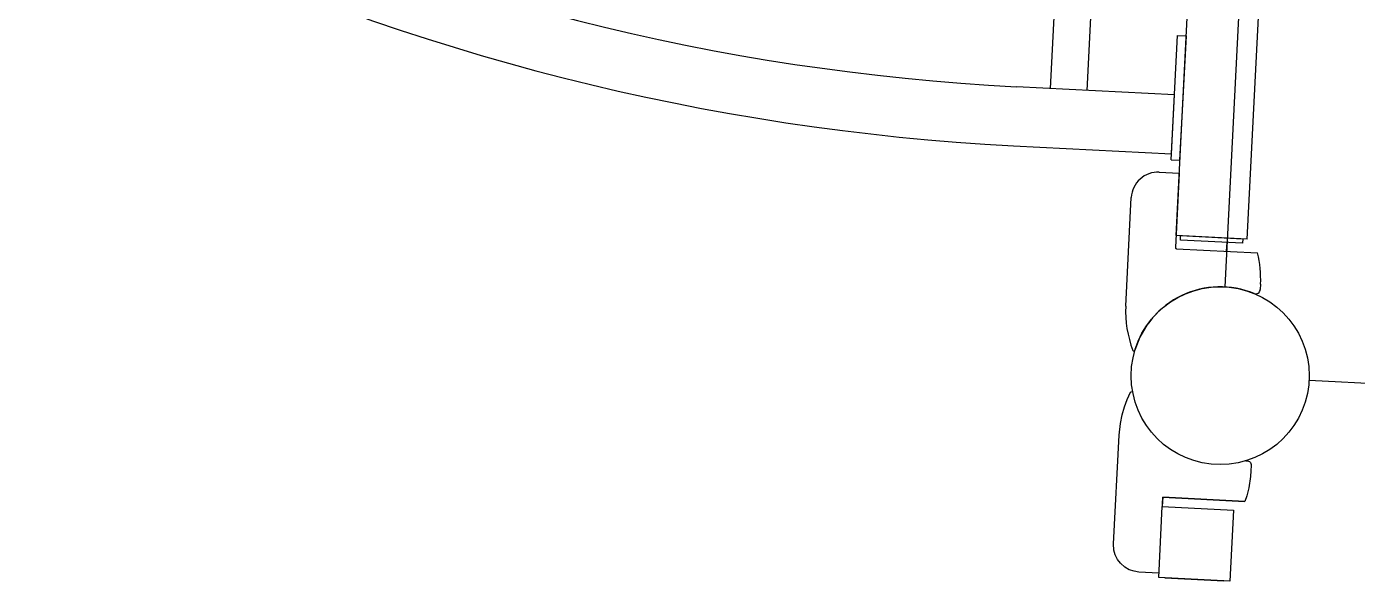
# Model space of a CAD drawing. Header units: feet. Extents: x 10084 to 13321, y 3329 to 8503.
# Drawn here: x 11187.233 to 11190.348, y 5241.158 to 5242.444 of the extents above; entities that cross this region are included whole.
import ezdxf

# ---------------------------------------------------------------- set-up
doc = ezdxf.new("R2010")
doc.units = ezdxf.units.FT
doc.header["$LTSCALE"] = 40
doc.header["$MEASUREMENT"] = 0
doc.layers.add('amenity center', color=31, linetype='Continuous')

msp = doc.modelspace()

# ---------------------------------------------------------------- linework, layer by layer
at = {"layer": 'amenity center', "color": 7, "ltscale": 100}
for p, q in [((11190.2244, 5245.496), (11190.0374, 5241.8341)), ((11189.9236, 5241.9547), (11189.9773, 5243.0054)), ((11190.09, 5241.9462), (11190.1437, 5242.9969)), ((11189.6296, 5242.2988), (11189.6594, 5242.8824)), ((11189.7152, 5242.2944), (11189.745, 5242.8781)), ((11189.9118, 5242.1317), (11189.9267, 5242.423)), ((11189.9267, 5242.423), (11189.9475, 5242.4219)), ((11189.9326, 5242.1306), (11189.9475, 5242.4219)), ((11189.9196, 5242.284), (11189.55, 5242.3029)), ((11189.9125, 5242.1458), (11189.9196, 5242.284)), ((11189.543, 5242.1647), (11189.9125, 5242.1458)), ((11189.9118, 5242.1317), (11189.9326, 5242.1306)), ((11189.8842, 5242.1027), (11189.931, 5242.1003)), ((11189.931, 5242.1003), (11189.9221, 5241.926)), ((11189.8056, 5241.7889), (11189.8186, 5242.0435)), ((11190.09, 5241.9462), (11189.9236, 5241.9547)), ((11189.9335, 5241.9437), (11189.934, 5241.9541)), ((11189.934, 5241.9541), (11190.0796, 5241.9467)), ((11189.9245, 5241.9234), (11190.1141, 5241.9137)), ((11190.0791, 5241.9363), (11189.9335, 5241.9437)), ((11190.0416, 5241.9174), (11190.0427, 5241.9381)), ((11190.0796, 5241.9467), (11190.0791, 5241.9363)), ((11190.0374, 5241.8341), (11190.0374, 5241.8342)), ((11190.1212, 5241.8407), (11190.1205, 5241.8278)), ((11190.2348, 5241.6154), (11193.8967, 5241.4284))]:
    msp.add_line(p, q, dxfattribs=at)
at = {"layer": 'amenity center', "color": 7, "ltscale": 100, "flags": 128}
for points in [[(11189.8832, 5241.164), (11189.8364, 5241.1664), (11189.8251, 5241.168), (11189.814, 5241.1718), (11189.8034, 5241.1779), (11189.7932, 5241.187), (11189.7866, 5241.1956), (11189.7812, 5241.2066), (11189.7781, 5241.2178), (11189.7772, 5241.232), (11189.7902, 5241.4866), (11189.7931, 5241.5142), (11189.7973, 5241.5344), (11189.8028, 5241.5535), (11189.8093, 5241.5707), (11189.8171, 5241.5874), (11189.8198, 5241.5893), (11189.8217, 5241.5882)], [(11190.0868, 5241.4265), (11190.0902, 5241.4267), (11190.0927, 5241.4261), (11190.0952, 5241.4248), (11190.0973, 5241.4228), (11190.0987, 5241.4203), (11190.0993, 5241.4179), (11190.0995, 5241.4158), (11190.0988, 5241.403), (11190.0978, 5241.3902), (11190.0935, 5241.3632), (11190.0888, 5241.3447), (11190.0844, 5241.3318)], [(11189.8914, 5241.3252), (11189.8923, 5241.3416), (11190.0844, 5241.3318), (11189.8923, 5241.3416), (11189.8912, 5241.3201)], [(11189.8968, 5241.1529), (11190.035, 5241.1458), (11189.8827, 5241.1536), (11189.8912, 5241.3201), (11190.0576, 5241.3116), (11190.0491, 5241.1451), (11190.035, 5241.1458)]]:
    msp.add_lwpolyline(points, dxfattribs=at)
at = {"layer": 'amenity center', "color": 7, "ltscale": 100}
msp.add_circle((11190.0267, 5241.6261), 0.2083, dxfattribs=at)
msp.add_circle((11190.0267, 5241.6261), 0.2083, dxfattribs=at)
for centre, radius, start, end in [((11189.8192, 5247.5713), 5.4136, 177.0756, 267.0756), ((11189.8192, 5247.5713), 5.2753, 177.0756, 267.0756), ((11189.881, 5242.0403), 0.0625, 87.0756, 177.0756), ((11189.9246, 5241.9259), 0.0025, 177.0756, 267.0756), ((11189.8715, 5241.8534), 0.25, 357.0756, 13.9517), ((11190.0268, 5241.6261), 0.2083, 67.6044, 163.4207), ((11190.1101, 5241.8283), 0.0104, 247.6044, 357.0756), ((11190.0553, 5241.7762), 0.25, 177.0756, 201.2995), ((11189.8247, 5241.6863), 0.0025, 201.2995, 343.4207)]:
    msp.add_arc(centre, radius, start, end, dxfattribs=at)

doc.saveas('drawing.dxf')
